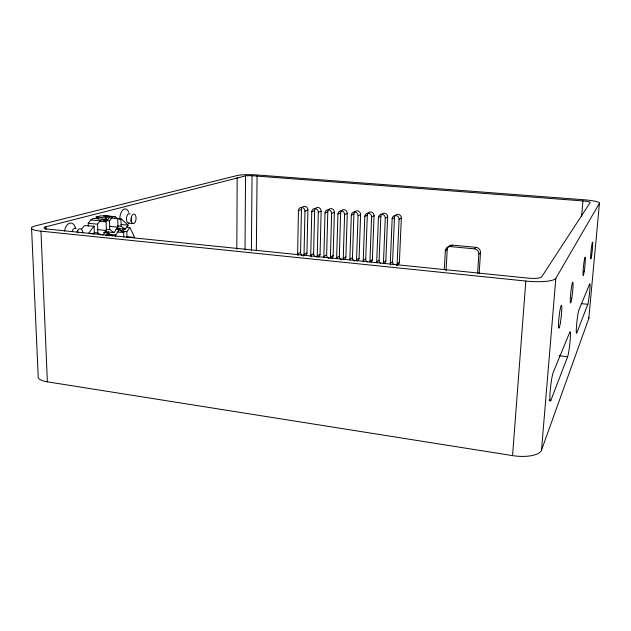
<?xml version="1.0" encoding="UTF-8"?>
<svg xmlns="http://www.w3.org/2000/svg" width="631" height="631" viewBox="0 0 631 631"><rect width="100%" height="100%" fill="white"/><g stroke="black" fill="none" stroke-linecap="round" stroke-linejoin="round"><path stroke-width="0.95" d="M236.814 249.292L237.169 177.485M245.017 249.797L245.53 175.907A6.996 0.883 1.1 0 1 252.045 175.726L582.941 200.926A7.958 1.073 3.7 0 1 590.151 202.551L541.69 276.867A12.131 2.571 4.2 0 1 527.918 278.113L46.308 228.95A10.617 1.806 -1.2 0 1 45.913 226.758L245.53 175.907M251.406 250.373L252.045 175.726M256.344 250.728L257.069 175.946M298.006 255.531A3.455 3.147 62.9 0 1 297.611 253.804L298.463 210.62A3.502 3.21 68.2 0 1 301.784 207.449A3.502 3.21 68.2 0 1 304.962 211.18L304.039 254.451A3.455 3.147 62.9 0 1 303.566 256.099M302.091 255.405A3.423 3.131 63 0 1 300.561 252.345L301.444 209.484A3.47 3.187 68.3 0 1 304.741 206.337A3.47 3.187 68.3 0 1 307.896 210.044L306.942 252.992A3.423 3.131 63 0 1 305.286 255.729M311.146 256.872A3.47 3.179 62.2 0 1 310.752 255.137L311.753 211.771A3.51 3.242 67.8 0 1 315.114 208.593A3.51 3.242 67.8 0 1 318.308 212.347L317.243 255.792A3.47 3.179 62.2 0 1 316.762 257.448M315.153 256.738A3.439 3.155 62.2 0 1 313.615 253.662L314.64 210.628A3.486 3.218 67.9 0 1 317.977 207.465A3.486 3.218 67.9 0 1 321.147 211.188L320.059 254.317A3.439 3.155 62.2 0 1 318.371 257.062M323.955 257.361A3.486 3.21 61.3 0 1 323.869 256.47L325.012 212.923A3.526 3.265 67.3 0 1 328.412 209.737A3.526 3.265 67.3 0 1 331.622 213.499L330.407 257.132A3.486 3.21 61.3 0 1 330.273 258.008M328.956 258.481A3.455 3.187 61.4 0 1 326.637 254.979L327.805 211.764A3.502 3.25 67.4 0 1 331.18 208.593A3.502 3.25 67.4 0 1 334.375 212.331L333.136 255.634A3.455 3.187 61.4 0 1 331.425 258.394M336.733 258.663A3.494 3.234 60.4 0 1 336.646 257.771L337.932 214.051A3.541 3.297 66.7 0 1 341.379 210.841A3.541 3.297 66.7 0 1 344.605 214.627L343.248 258.442A3.494 3.234 60.4 0 1 343.106 259.309M341.655 259.783A3.47 3.218 60.4 0 1 339.336 256.257L340.637 212.868A3.51 3.281 66.8 0 1 344.053 209.689A3.51 3.281 66.8 0 1 347.263 213.444L345.883 256.92A3.47 3.218 60.4 0 1 344.155 259.696M349.96 260.011A3.51 3.265 59.3 0 1 349.874 259.112L351.309 215.21A3.557 3.329 66 0 1 354.796 211.992A3.557 3.329 66 0 1 358.045 215.794L356.539 259.791A3.51 3.265 59.3 0 1 356.389 260.666M354.803 261.124A3.486 3.242 59.3 0 1 352.469 257.59L353.92 214.019A3.526 3.305 66.1 0 1 357.383 210.825A3.526 3.305 66.1 0 1 360.601 214.595L359.078 258.253A3.486 3.242 59.3 0 1 357.327 261.037M363.306 261.368A3.526 3.297 58.1 0 1 363.227 260.469L364.805 216.386A3.573 3.36 65.2 0 1 368.33 213.16A3.573 3.36 65.2 0 1 371.604 216.977L369.94 261.147A3.526 3.297 58.1 0 1 369.798 262.031M367.281 262.054A3.502 3.273 58.1 0 1 365.72 258.923L367.321 215.179A3.541 3.336 65.3 0 1 370.823 211.969A3.541 3.336 65.3 0 1 374.065 215.763L372.393 259.601A3.502 3.273 58.1 0 1 371.32 261.92M376.77 262.741A3.541 3.329 56.6 0 1 376.691 261.833L378.426 217.569A3.581 3.392 64.2 0 1 381.992 214.327A3.581 3.392 64.2 0 1 385.281 218.168L383.467 262.528A3.541 3.329 56.6 0 1 383.317 263.411M380.651 263.419A3.518 3.305 56.6 0 1 379.089 260.28L380.84 216.346A3.557 3.368 64.3 0 1 384.389 213.128A3.557 3.368 64.3 0 1 387.647 216.938L385.825 260.958A3.518 3.305 56.6 0 1 384.019 263.758M390.66 264.996A3.557 3.352 55 0 1 390.281 263.214L392.166 218.76A3.597 3.423 62.9 0 1 395.779 215.51A3.597 3.423 62.9 0 1 399.084 219.367L397.12 263.916A3.557 3.352 55 0 1 396.583 265.604M394.146 264.791A3.534 3.329 54.9 0 1 392.585 261.636L394.485 217.529A3.573 3.4 63 0 1 395.598 215.124M396.702 265.399A3.534 3.329 54.9 0 0 399.376 262.322L401.348 218.121A3.573 3.4 63 0 0 396.331 214.619M444.295 269.563L445.336 250.886A4.859 4.669 47.7 0 1 450.353 246.579L452.222 245.104L476.003 247.328A4.867 4.701 40.6 0 1 480.499 252.542L479.158 273.349M446.038 270.833L447.245 249.371A4.819 4.638 47.6 0 1 452.222 245.104M477.62 273.16L478.842 254.096L480.499 252.542M512.553 455.614L525.82 281.055A26.289 5.576 4.2 0 0 555.832 278.295L599.45 203.261A17.25 2.335 3.7 0 0 583.778 199.751L257.085 174.968A15.16 1.917 1.1 0 0 237.177 175.521L35.92 225.748A23 3.92 -1.2 0 0 40.968 231.159L47.372 381.826L512.553 455.614A25.201 9.575 6.3 0 0 541.508 450.14L588.818 318.403L599.45 203.261M541.508 450.14L555.832 278.295M581.569 216.496L582.941 200.926M550.863 400.37L567.64 356.744A12.857 1.025 -83.6 0 0 570.085 341.008A12.857 1.025 -83.6 0 0 569.809 332.143L553.237 372.377A14.829 1.357 -83.4 0 0 550.2 391.031A14.829 1.357 -83.4 0 0 550.863 400.37L549.017 400.109M587.8 304.316L576.813 332.9A11.8 0.868 -83.8 0 1 576.647 324.508A11.8 0.868 -83.8 0 1 578.848 310.192L589.677 283.895A10.53 0.694 -83.9 0 1 589.654 291.79A10.53 0.694 -83.9 0 1 587.8 304.316L581.246 303.606M126.957 237.169L126.839 231.64L129.82 227.483L134.711 237.453L126.87 236.657M116.238 228.383L125.206 229.266L128.164 225.164L121.491 219.107L116.451 218.413M118.399 230.063L119.906 227.988M115.71 236.657L115.662 235.008L119.606 229.581L123.692 232.594L123.794 237.224M104.849 231.68L113.959 232.602L117.926 227.168L117.729 218.689L115.221 216.788L103.61 215.676L115.221 216.788M107.152 233.312L108.287 231.774M106.079 235.734L108.13 232.957L112.389 235.994M102.766 235.371L106.371 230.504L106.142 221.852L102.593 219.257L100.108 220.842L97.568 224.194L97.821 232.965L100.771 235.032M113.959 232.602L109.723 229.534L109.502 220.937L112.775 216.543M88.316 226.19L88.23 223.279L90.793 219.935L93.309 218.358L107.783 219.777L110.102 216.685L100.905 215.81L96.054 217.064L98.562 218.894M81.801 228.777A56.829 31.408 -82.9 0 1 84.42 225.59L94.098 226.221L93.806 226.521A57.019 30.998 -82.9 0 0 88.766 233.312M450.353 246.579L474.315 248.843L476.003 247.328M445.336 250.886L447.245 249.371M397.12 263.916L399.376 262.322M390.281 263.214L392.585 261.636M383.467 262.528L385.825 260.958M376.691 261.833L379.089 260.28M369.94 261.147L372.393 259.601M363.227 260.469L365.72 258.923M356.539 259.791L359.078 258.253M349.874 259.112L352.469 257.59M343.248 258.442L345.883 256.92M336.646 257.771L339.336 256.257M330.407 257.132L333.136 255.634M399.084 219.367L401.348 218.121M323.869 256.47L326.637 254.979M392.166 218.76L394.485 217.529M317.243 255.792L320.059 254.317M385.281 218.168L387.647 216.938M310.752 255.137L313.615 253.662M378.426 217.569L380.84 216.346M304.039 254.451L306.942 252.992M371.604 216.977L374.065 215.763M297.611 253.804L300.561 252.345M364.805 216.386L367.321 215.179M358.045 215.794L360.601 214.595M351.309 215.21L353.92 214.019M344.605 214.627L347.263 213.444M337.932 214.051L340.637 212.868M331.622 213.499L334.375 212.331M325.012 212.923L327.805 211.764M318.308 212.347L321.147 211.188M311.753 211.771L314.64 210.628M304.962 211.18L307.896 210.044M298.463 210.62L301.444 209.484M96.054 217.064L105.306 217.947L110.102 216.685M110.457 217.995L117.729 218.689M103.066 220.314L109.502 220.937M128.44 223.106L133.015 223.548M90.793 219.935L100.108 220.842M99.674 221.229L106.142 221.852M121.01 224.47L128.164 225.164M117.532 225.882L121.144 226.237L125.206 229.266M88.23 223.279L97.568 224.194M126.255 227.136L129.82 227.483M109.762 226.363L117.926 227.168M115.994 229.227L119.606 229.581M106.055 229.171L109.723 229.534M120.576 231.017L126.839 231.64M97.158 229.581L106.371 230.504M117.405 231.963L123.692 232.594M103.531 232.492L108.13 232.957M94.09 232.587L97.821 232.965M108.398 234.275L115.662 235.008M88.711 233.407L94.334 233.975L94.098 226.221M106 235.347L109.652 235.718M40.968 231.159L525.82 281.055M559.137 355.679L567.64 356.744M105.306 217.947L107.783 219.777M122.359 228.95L124.086 232.255M31.55 227.712L38.191 376.076A22.18 6.815 -3.8 0 0 47.372 381.826M45.913 226.758L46.039 229.708M120.971 218.839L121.144 226.237M588.62 317.298A16.777 4.125 5.3 0 1 588.818 318.403M474.315 248.843A4.906 4.74 40.9 0 1 478.842 254.096M77.014 232.113A5.245 3.021 -84.6 0 1 80.358 228.753A5.245 3.021 -84.6 0 1 82.779 233.107M64.48 231.127A9.993 5.853 -84.6 0 1 69.804 223.137A9.993 5.853 -84.6 0 1 75.562 228.13M72.068 231.609A5.237 3.045 -84.6 0 1 76.201 228.572M77.384 230.149A5.237 3.045 -84.6 0 1 77.873 232.602M119.795 219.32A9.063 4.827 -85.4 0 1 123.219 209.658A9.063 4.827 -85.4 0 1 128.787 212.371M129.103 223.074A4.772 2.524 -85.3 0 1 126.508 217.837A4.772 2.524 -85.3 0 1 130.183 213.948M131.422 216.48A4.772 2.524 -85.3 0 1 130.862 221.189M135.405 221.655A4.78 2.5 -85.3 0 0 134.135 214.067A4.78 2.5 -85.3 0 0 131.145 220.692A4.78 2.5 -85.3 0 0 135.405 221.655M560.399 322.756A11.524 1.057 -83.7 0 0 561.416 305.325A11.524 1.057 -83.7 0 0 558.616 322.244A11.524 1.057 -83.7 0 0 560.399 322.756M571.796 298.187A10.404 0.86 -83.9 0 0 572.806 282.246A10.404 0.86 -83.9 0 0 570.392 297.304A10.404 0.86 -83.9 0 0 571.796 298.187M584.203 271.448A9.213 0.67 -84 0 0 585.189 257.148A9.213 0.67 -84 0 0 583.154 270.265A9.213 0.67 -84 0 0 584.203 271.448M591.649 255.413A8.518 0.576 -84 0 0 592.612 242.091A8.518 0.576 -84 0 0 590.79 254.096A8.518 0.576 -84 0 0 591.649 255.413"/></g></svg>
